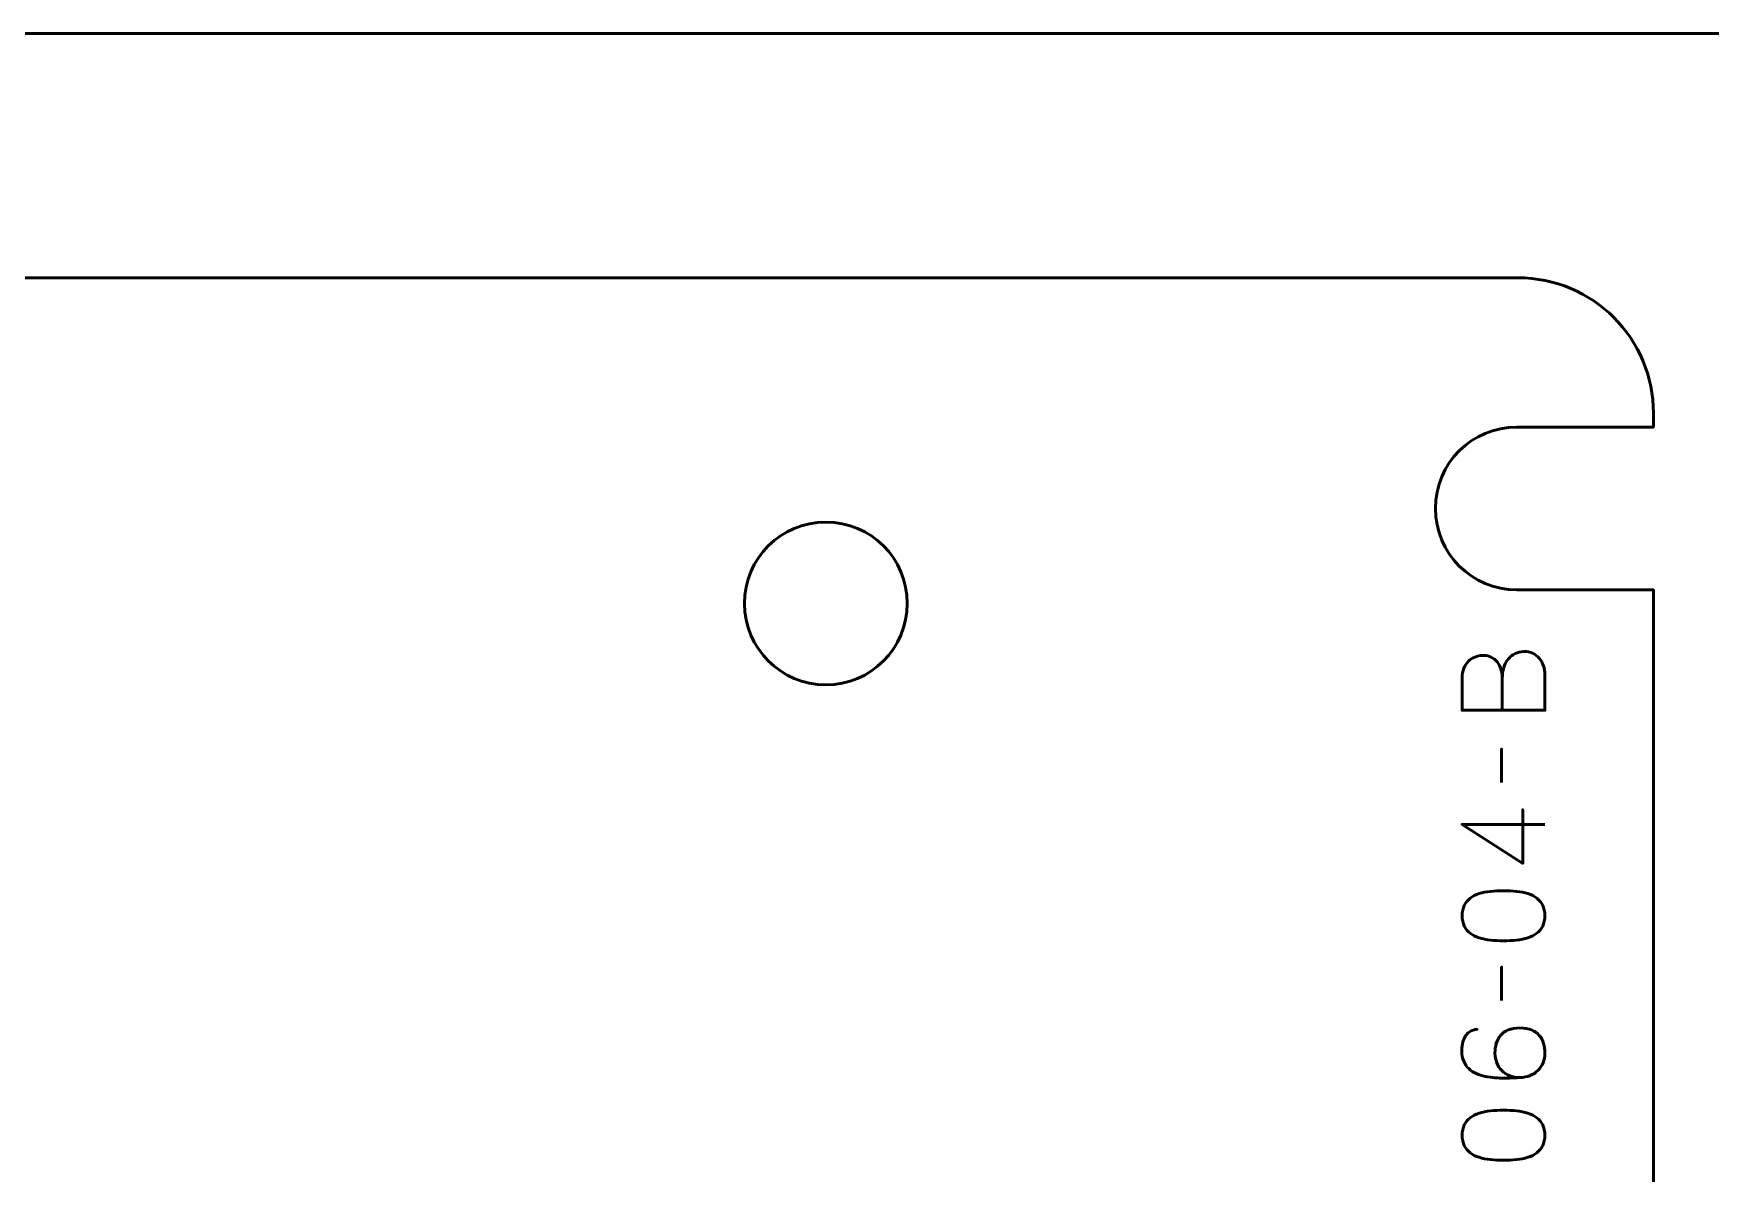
# Model space of a CAD drawing. Header units: centimetres. Extents: x -21 to 0, y -29.7 to 0.
# Drawn here: x -14.82 to -8.64, y -4.2 to 0 of the extents above; entities that cross this region are included whole.
import ezdxf

# ---------------------------------------------------------------- set-up
doc = ezdxf.new("R2010")
doc.units = ezdxf.units.CM
doc.header["$MEASUREMENT"] = 0
doc.layers.add('Layer 1', color=7, linetype='Continuous')

msp = doc.modelspace()

# ---------------------------------------------------------------- linework, layer by layer
at = {"layer": 'Layer 1', "lineweight": 53}
msp.add_ellipse((-11.9, -2.1), major_axis=(0, 0.3), ratio=1, dxfattribs=at)
at = {"layer": 'Layer 1', "color": 1, "lineweight": 53}
msp.add_open_spline([(-21.00003, -29.19995), (-21.00003, -29.19995), (-21.00003, -5.29992), (-21.00003, -5.29992), (-21.00003, -5.29992), (-21.00003, -5.21709), (-20.93286, -5.14992), (-20.85003, -5.14992), (-20.85003, -5.14992), (-20.7672, -5.14992), (-20.70003, -5.08275), (-20.70003, -4.99992), (-20.70003, -4.99992), (-20.70003, -4.91709), (-20.7672, -4.84992), (-20.85003, -4.84992), (-20.85003, -4.84992), (-20.93286, -4.84992), (-21.00003, -4.78275), (-21.00003, -4.69992), (-21.00003, -4.69992), (-21.00003, -4.61709), (-20.93286, -4.54992), (-20.85003, -4.54992), (-20.85003, -4.54992), (-20.7672, -4.54992), (-20.70003, -4.48275), (-20.70003, -4.39992), (-20.70003, -4.39992), (-20.70003, -4.31709), (-20.7672, -4.24992), (-20.85003, -4.24992), (-20.85003, -4.24992), (-20.93286, -4.24992), (-21.00003, -4.18275), (-21.00003, -4.09992), (-21.00003, -4.09992), (-21.00003, -4.01709), (-20.93286, -3.94992), (-20.85003, -3.94992), (-20.85003, -3.94992), (-20.7672, -3.94992), (-20.70003, -3.88275), (-20.70003, -3.79992), (-20.70003, -3.79992), (-20.70003, -3.71709), (-20.7672, -3.64992), (-20.85003, -3.64992), (-20.85003, -3.64992), (-20.93286, -3.64992), (-21.00003, -3.58275), (-21.00003, -3.49992), (-21.00003, -3.49992), (-21.00003, -3.41709), (-20.93286, -3.34992), (-20.85003, -3.34992), (-20.85003, -3.34992), (-20.7672, -3.34992), (-20.70003, -3.28275), (-20.70003, -3.19992), (-20.70003, -3.19992), (-20.70003, -3.11709), (-20.7672, -3.04992), (-20.85003, -3.04992), (-20.85003, -3.04992), (-20.93286, -3.04992), (-21.00003, -2.98275), (-21.00003, -2.89992), (-21.00003, -2.89992), (-21.00003, -2.81709), (-20.93286, -2.74992), (-20.85003, -2.74992), (-20.85003, -2.74992), (-20.7672, -2.74992), (-20.70003, -2.68275), (-20.70003, -2.59992), (-20.70003, -2.59992), (-20.70003, -2.51709), (-20.7672, -2.44992), (-20.85003, -2.44992), (-20.85003, -2.44992), (-20.93286, -2.44992), (-21.00003, -2.38275), (-21.00003, -2.29992), (-21.00003, -2.29992), (-21.00003, -2.21709), (-20.93286, -2.14992), (-20.85003, -2.14992), (-20.85003, -2.14992), (-20.7672, -2.14992), (-20.70003, -2.08275), (-20.70003, -1.99992), (-20.70003, -1.99992), (-20.70003, -1.91709), (-20.7672, -1.84992), (-20.85003, -1.84992), (-20.85003, -1.84992), (-20.93286, -1.84992), (-21.00003, -1.78275), (-21.00003, -1.69992), (-21.00003, -1.69992), (-21.00003, -1.61709), (-20.93286, -1.54992), (-20.85003, -1.54992), (-20.85003, -1.54992), (-20.7672, -1.54992), (-20.70003, -1.48275), (-20.70003, -1.39992), (-20.70003, -1.39992), (-20.70003, -1.31709), (-20.7672, -1.24992), (-20.85003, -1.24992), (-20.85003, -1.24992), (-20.93286, -1.24992), (-21.00003, -1.18275), (-21.00003, -1.09992), (-21.00003, -1.09992), (-21.00003, -1.09992), (-21.00003, -0.49992), (-21.00003, -0.49992), (-21.00003, -0.49992), (-21.00003, -0.22295), (-20.77694, 0.00004), (-20.49994, 0.00004), (-20.49994, 0.00004), (-20.49994, 0.00004), (-0.50008, 0.00004), (-0.50008, 0.00004), (-0.50008, 0.00004), (-0.22294, 0.00004), (0.00002, -0.22295), (0.00002, -0.49992), (0.00002, -0.49992), (0.00002, -0.49992), (0.00002, -29.19995), (0.00002, -29.19995), (0.00002, -29.19995), (0.00002, -29.47695), (-0.22294, -29.70004), (-0.50008, -29.70004), (-0.50008, -29.70004), (-0.50008, -29.70004), (-20.49994, -29.70004), (-20.49994, -29.70004), (-20.49994, -29.70004), (-20.77694, -29.70004), (-21.00003, -29.47695), (-21.00003, -29.19995)], degree=3, knots=[0, 0, 0, 0, 0.027027, 0.027027, 0.027027, 0.027027, 0.0540541, 0.0540541, 0.0540541, 0.0540541, 0.0810811, 0.0810811, 0.0810811, 0.0810811, 0.1081081, 0.1081081, 0.1081081, 0.1081081, 0.1351351, 0.1351351, 0.1351351, 0.1351351, 0.1621622, 0.1621622, 0.1621622, 0.1621622, 0.1891892, 0.1891892, 0.1891892, 0.1891892, 0.2162162, 0.2162162, 0.2162162, 0.2162162, 0.2432432, 0.2432432, 0.2432432, 0.2432432, 0.2702703, 0.2702703, 0.2702703, 0.2702703, 0.2972973, 0.2972973, 0.2972973, 0.2972973, 0.3243243, 0.3243243, 0.3243243, 0.3243243, 0.3513514, 0.3513514, 0.3513514, 0.3513514, 0.3783784, 0.3783784, 0.3783784, 0.3783784, 0.4054054, 0.4054054, 0.4054054, 0.4054054, 0.4324324, 0.4324324, 0.4324324, 0.4324324, 0.4594595, 0.4594595, 0.4594595, 0.4594595, 0.4864865, 0.4864865, 0.4864865, 0.4864865, 0.5135135, 0.5135135, 0.5135135, 0.5135135, 0.5405405, 0.5405405, 0.5405405, 0.5405405, 0.5675676, 0.5675676, 0.5675676, 0.5675676, 0.5945946, 0.5945946, 0.5945946, 0.5945946, 0.6216216, 0.6216216, 0.6216216, 0.6216216, 0.6486486, 0.6486486, 0.6486486, 0.6486486, 0.6756757, 0.6756757, 0.6756757, 0.6756757, 0.7027027, 0.7027027, 0.7027027, 0.7027027, 0.7297297, 0.7297297, 0.7297297, 0.7297297, 0.7567568, 0.7567568, 0.7567568, 0.7567568, 0.7837838, 0.7837838, 0.7837838, 0.7837838, 0.8108108, 0.8108108, 0.8108108, 0.8108108, 0.8378378, 0.8378378, 0.8378378, 0.8378378, 0.8648649, 0.8648649, 0.8648649, 0.8648649, 0.8918919, 0.8918919, 0.8918919, 0.8918919, 0.9189189, 0.9189189, 0.9189189, 0.9189189, 0.9459459, 0.9459459, 0.9459459, 0.9459459, 0.972973, 0.972973, 0.972973, 0.972973, 1, 1, 1, 1], dxfattribs=at)
at = {"layer": 'Layer 1', "color": 3, "lineweight": 53}
msp.add_open_spline([(-17.44996, -8.20001), (-17.44996, -8.20001), (-19.65006, -8.20001), (-19.65006, -8.20001), (-19.65006, -8.20001), (-19.92705, -8.20001), (-20.15001, -7.97692), (-20.15001, -7.69992), (-20.15001, -7.69992), (-20.15001, -7.69992), (-20.15001, -1.39995), (-20.15001, -1.39995), (-20.15001, -1.39995), (-20.15001, -1.12298), (-19.92705, -0.89999), (-19.65006, -0.89999), (-19.65006, -0.89999), (-19.65006, -0.89999), (-9.35009, -0.89999), (-9.35009, -0.89999), (-9.35009, -0.89999), (-9.07309, -0.89999), (-8.84999, -1.12298), (-8.84999, -1.39995), (-8.84999, -1.39995), (-8.84999, -1.39995), (-8.84999, -1.44998), (-8.84999, -1.44998), (-8.84999, -1.44998), (-8.84999, -1.44998), (-9.35366, -1.44998), (-9.35366, -1.44998), (-9.35366, -1.44998), (-9.51931, -1.44998), (-9.65366, -1.58433), (-9.65366, -1.74999), (-9.65366, -1.74999), (-9.65366, -1.91564), (-9.51931, -2.04998), (-9.35366, -2.04998), (-9.35366, -2.04998), (-9.35366, -2.04998), (-8.84999, -2.04998), (-8.84999, -2.04998), (-8.84999, -2.04998), (-8.84999, -2.04998), (-8.84999, -7.05002), (-8.84999, -7.05002), (-8.84999, -7.05002), (-8.84999, -7.05002), (-9.34618, -7.05002), (-9.34618, -7.05002), (-9.34618, -7.05002), (-9.51183, -7.05002), (-9.64618, -7.18437), (-9.64618, -7.35003), (-9.64618, -7.35003), (-9.64618, -7.51568), (-9.51183, -7.65002), (-9.34618, -7.65002), (-9.34618, -7.65002), (-9.34618, -7.65002), (-8.84999, -7.65002), (-8.84999, -7.65002), (-8.84999, -7.65002), (-8.84999, -7.65002), (-8.84999, -7.69992), (-8.84999, -7.69992), (-8.84999, -7.69992), (-8.84999, -7.97692), (-9.07309, -8.20001), (-9.35009, -8.20001), (-9.35009, -8.20001), (-9.35009, -8.20001), (-16.04996, -8.20001), (-16.04996, -8.20001), (-16.04996, -8.20001), (-16.04996, -8.20001), (-17.44996, -8.20001), (-17.44996, -8.20001)], degree=3, knots=[0, 0, 0, 0, 0.05, 0.05, 0.05, 0.05, 0.1, 0.1, 0.1, 0.1, 0.15, 0.15, 0.15, 0.15, 0.2, 0.2, 0.2, 0.2, 0.25, 0.25, 0.25, 0.25, 0.3, 0.3, 0.3, 0.3, 0.35, 0.35, 0.35, 0.35, 0.4, 0.4, 0.4, 0.4, 0.45, 0.45, 0.45, 0.45, 0.5, 0.5, 0.5, 0.5, 0.55, 0.55, 0.55, 0.55, 0.6, 0.6, 0.6, 0.6, 0.65, 0.65, 0.65, 0.65, 0.7, 0.7, 0.7, 0.7, 0.75, 0.75, 0.75, 0.75, 0.8, 0.8, 0.8, 0.8, 0.85, 0.85, 0.85, 0.85, 0.9, 0.9, 0.9, 0.9, 0.95, 0.95, 0.95, 0.95, 1, 1, 1, 1], dxfattribs=at)
at = {"layer": 'Layer 1', "color": 5, "lineweight": 53}
for points, knots in [([(-9.40738, -2.49347), (-9.40738, -2.49347), (-9.40738, -2.37621), (-9.40738, -2.37621), (-9.40738, -2.37621), (-9.40745, -2.36097), (-9.40956, -2.34799), (-9.41373, -2.33705), (-9.41373, -2.33705), (-9.41782, -2.32618), (-9.42339, -2.31737), (-9.43038, -2.31052), (-9.43038, -2.31052), (-9.43736, -2.30368), (-9.44526, -2.29874), (-9.45401, -2.29563), (-9.45401, -2.29563), (-9.46269, -2.2926), (-9.47172, -2.29119), (-9.48103, -2.29154), (-9.48103, -2.29154), (-9.49035, -2.29197), (-9.49938, -2.29394), (-9.5082, -2.29747), (-9.5082, -2.29747), (-9.51702, -2.30093), (-9.52499, -2.30615), (-9.53212, -2.31299), (-9.53212, -2.31299), (-9.53924, -2.31983), (-9.54489, -2.32837), (-9.54905, -2.33874), (-9.54905, -2.33874), (-9.55328, -2.34912), (-9.55547, -2.36132), (-9.55554, -2.37536), (-9.55554, -2.37536), (-9.55554, -2.37536), (-9.55554, -2.49347), (-9.55554, -2.49347), (-9.55554, -2.49347), (-9.55554, -2.49347), (-9.25032, -2.49347), (-9.25032, -2.49347), (-9.25032, -2.49347), (-9.25032, -2.49347), (-9.25032, -2.36351), (-9.25032, -2.36351), (-9.25032, -2.36351), (-9.25032, -2.35137), (-9.25208, -2.34008), (-9.25554, -2.32964), (-9.25554, -2.32964), (-9.25907, -2.3192), (-9.26408, -2.3101), (-9.27071, -2.3022), (-9.27071, -2.3022), (-9.27741, -2.29436), (-9.28546, -2.28823), (-9.29498, -2.28385), (-9.29498, -2.28385), (-9.30451, -2.27948), (-9.3153, -2.27722), (-9.32737, -2.27715), (-9.32737, -2.27715), (-9.3395, -2.27743), (-9.35044, -2.27997), (-9.36024, -2.28484), (-9.36024, -2.28484), (-9.37005, -2.28971), (-9.37845, -2.29648), (-9.38543, -2.30523), (-9.38543, -2.30523), (-9.39249, -2.31398), (-9.39792, -2.32442), (-9.40166, -2.33642), (-9.40166, -2.33642), (-9.4054, -2.34841), (-9.4073, -2.36167), (-9.40738, -2.37621), (-9.40738, -2.37621), (-9.4073, -2.36167), (-9.4054, -2.34841), (-9.40166, -2.33642), (-9.40166, -2.33642), (-9.39792, -2.32442), (-9.39249, -2.31398), (-9.38543, -2.30523), (-9.38543, -2.30523), (-9.37845, -2.29648), (-9.37005, -2.28971), (-9.36024, -2.28484), (-9.36024, -2.28484), (-9.35044, -2.27997), (-9.3395, -2.27743), (-9.32737, -2.27715), (-9.32737, -2.27715), (-9.3153, -2.27722), (-9.30451, -2.27948), (-9.29498, -2.28385), (-9.29498, -2.28385), (-9.28546, -2.28823), (-9.27741, -2.29436), (-9.27071, -2.3022), (-9.27071, -2.3022), (-9.26408, -2.3101), (-9.25907, -2.3192), (-9.25554, -2.32964), (-9.25554, -2.32964), (-9.25208, -2.34008), (-9.25032, -2.35137), (-9.25032, -2.36351), (-9.25032, -2.36351), (-9.25032, -2.36351), (-9.25032, -2.49347), (-9.25032, -2.49347), (-9.25032, -2.49347), (-9.25032, -2.49347), (-9.55554, -2.49347), (-9.55554, -2.49347), (-9.55554, -2.49347), (-9.55554, -2.49347), (-9.55554, -2.37536), (-9.55554, -2.37536), (-9.55554, -2.37536), (-9.55547, -2.36132), (-9.55328, -2.34912), (-9.54905, -2.33874), (-9.54905, -2.33874), (-9.54489, -2.32837), (-9.53924, -2.31983), (-9.53212, -2.31299), (-9.53212, -2.31299), (-9.52499, -2.30615), (-9.51702, -2.30093), (-9.5082, -2.29747), (-9.5082, -2.29747), (-9.49938, -2.29394), (-9.49035, -2.29197), (-9.48103, -2.29154), (-9.48103, -2.29154), (-9.47172, -2.29119), (-9.46269, -2.2926), (-9.45401, -2.29563), (-9.45401, -2.29563), (-9.44526, -2.29874), (-9.43736, -2.30368), (-9.43038, -2.31052), (-9.43038, -2.31052), (-9.42339, -2.31737), (-9.41782, -2.32618), (-9.41373, -2.33705), (-9.41373, -2.33705), (-9.40956, -2.34799), (-9.40745, -2.36097), (-9.40738, -2.37621), (-9.40738, -2.37621), (-9.40738, -2.37621), (-9.40738, -2.49347), (-9.40738, -2.49347)], [0, 0, 0, 0, 0.025, 0.025, 0.025, 0.025, 0.05, 0.05, 0.05, 0.05, 0.075, 0.075, 0.075, 0.075, 0.1, 0.1, 0.1, 0.1, 0.125, 0.125, 0.125, 0.125, 0.15, 0.15, 0.15, 0.15, 0.175, 0.175, 0.175, 0.175, 0.2, 0.2, 0.2, 0.2, 0.225, 0.225, 0.225, 0.225, 0.25, 0.25, 0.25, 0.25, 0.275, 0.275, 0.275, 0.275, 0.3, 0.3, 0.3, 0.3, 0.325, 0.325, 0.325, 0.325, 0.35, 0.35, 0.35, 0.35, 0.375, 0.375, 0.375, 0.375, 0.4, 0.4, 0.4, 0.4, 0.425, 0.425, 0.425, 0.425, 0.45, 0.45, 0.45, 0.45, 0.475, 0.475, 0.475, 0.475, 0.5, 0.5, 0.5, 0.5, 0.525, 0.525, 0.525, 0.525, 0.55, 0.55, 0.55, 0.55, 0.575, 0.575, 0.575, 0.575, 0.6, 0.6, 0.6, 0.6, 0.625, 0.625, 0.625, 0.625, 0.65, 0.65, 0.65, 0.65, 0.675, 0.675, 0.675, 0.675, 0.7, 0.7, 0.7, 0.7, 0.725, 0.725, 0.725, 0.725, 0.75, 0.75, 0.75, 0.75, 0.775, 0.775, 0.775, 0.775, 0.8, 0.8, 0.8, 0.8, 0.825, 0.825, 0.825, 0.825, 0.85, 0.85, 0.85, 0.85, 0.875, 0.875, 0.875, 0.875, 0.9, 0.9, 0.9, 0.9, 0.925, 0.925, 0.925, 0.925, 0.95, 0.95, 0.95, 0.95, 0.975, 0.975, 0.975, 0.975, 1, 1, 1, 1]), ([(-9.40992, -2.75932), (-9.40992, -2.75932), (-9.40992, -2.63613), (-9.40992, -2.63613), (-9.40992, -2.63613), (-9.40992, -2.63613), (-9.40992, -2.75932), (-9.40992, -2.75932)], [0, 0, 0, 0, 0.5, 0.5, 0.5, 0.5, 1, 1, 1, 1]), ([(-9.25032, -2.91426), (-9.25032, -2.91426), (-9.55554, -2.91426), (-9.55554, -2.91426), (-9.55554, -2.91426), (-9.55554, -2.91426), (-9.3316, -3.05819), (-9.3316, -3.05819), (-9.3316, -3.05819), (-9.3316, -3.05819), (-9.3316, -2.86007), (-9.3316, -2.86007), (-9.3316, -2.86007), (-9.3316, -2.86007), (-9.3316, -3.05819), (-9.3316, -3.05819), (-9.3316, -3.05819), (-9.3316, -3.05819), (-9.55554, -2.91426), (-9.55554, -2.91426), (-9.55554, -2.91426), (-9.55554, -2.91426), (-9.25032, -2.91426), (-9.25032, -2.91426)], [0, 0, 0, 0, 0.1666667, 0.1666667, 0.1666667, 0.1666667, 0.3333333, 0.3333333, 0.3333333, 0.3333333, 0.5, 0.5, 0.5, 0.5, 0.6666667, 0.6666667, 0.6666667, 0.6666667, 0.8333333, 0.8333333, 0.8333333, 0.8333333, 1, 1, 1, 1]), ([(-9.25032, -3.2508), (-9.25039, -3.23599), (-9.253, -3.22322), (-9.25808, -3.21256), (-9.25808, -3.21256), (-9.26316, -3.20198), (-9.27043, -3.19316), (-9.27967, -3.18611), (-9.27967, -3.18611), (-9.28898, -3.17912), (-9.29999, -3.17362), (-9.31269, -3.16953), (-9.31269, -3.16953), (-9.32539, -3.1655), (-9.33929, -3.16261), (-9.35453, -3.16099), (-9.35453, -3.16099), (-9.36977, -3.15929), (-9.38579, -3.15845), (-9.40272, -3.15852), (-9.40272, -3.15852), (-9.41958, -3.15845), (-9.4356, -3.15929), (-9.45077, -3.16099), (-9.45077, -3.16099), (-9.46594, -3.16261), (-9.47991, -3.1655), (-9.49261, -3.16953), (-9.49261, -3.16953), (-9.50524, -3.17362), (-9.51624, -3.17912), (-9.52563, -3.18611), (-9.52563, -3.18611), (-9.53494, -3.19316), (-9.54221, -3.20198), (-9.54729, -3.21256), (-9.54729, -3.21256), (-9.55244, -3.22322), (-9.55505, -3.23599), (-9.55512, -3.2508), (-9.55512, -3.2508), (-9.55505, -3.26562), (-9.55244, -3.27839), (-9.54729, -3.28905), (-9.54729, -3.28905), (-9.54221, -3.29963), (-9.53494, -3.30845), (-9.52563, -3.3155), (-9.52563, -3.3155), (-9.51624, -3.32249), (-9.50524, -3.32799), (-9.49261, -3.33208), (-9.49261, -3.33208), (-9.47991, -3.33611), (-9.46594, -3.339), (-9.45077, -3.34062), (-9.45077, -3.34062), (-9.4356, -3.34231), (-9.41958, -3.34316), (-9.40272, -3.34309), (-9.40272, -3.34309), (-9.38579, -3.34316), (-9.36977, -3.34231), (-9.35453, -3.34062), (-9.35453, -3.34062), (-9.33929, -3.339), (-9.32539, -3.33611), (-9.31269, -3.33208), (-9.31269, -3.33208), (-9.29999, -3.32799), (-9.28898, -3.32249), (-9.27967, -3.3155), (-9.27967, -3.3155), (-9.27043, -3.30845), (-9.26316, -3.29963), (-9.25808, -3.28905), (-9.25808, -3.28905), (-9.253, -3.27839), (-9.25039, -3.26562), (-9.25032, -3.2508)], [0, 0, 0, 0, 0.05, 0.05, 0.05, 0.05, 0.1, 0.1, 0.1, 0.1, 0.15, 0.15, 0.15, 0.15, 0.2, 0.2, 0.2, 0.2, 0.25, 0.25, 0.25, 0.25, 0.3, 0.3, 0.3, 0.3, 0.35, 0.35, 0.35, 0.35, 0.4, 0.4, 0.4, 0.4, 0.45, 0.45, 0.45, 0.45, 0.5, 0.5, 0.5, 0.5, 0.55, 0.55, 0.55, 0.55, 0.6, 0.6, 0.6, 0.6, 0.65, 0.65, 0.65, 0.65, 0.7, 0.7, 0.7, 0.7, 0.75, 0.75, 0.75, 0.75, 0.8, 0.8, 0.8, 0.8, 0.85, 0.85, 0.85, 0.85, 0.9, 0.9, 0.9, 0.9, 0.95, 0.95, 0.95, 0.95, 1, 1, 1, 1]), ([(-9.25032, -3.2508), (-9.25039, -3.23599), (-9.253, -3.22322), (-9.25808, -3.21256), (-9.25808, -3.21256), (-9.26316, -3.20198), (-9.27043, -3.19316), (-9.27967, -3.18611), (-9.27967, -3.18611), (-9.28898, -3.17912), (-9.29999, -3.17362), (-9.31269, -3.16953), (-9.31269, -3.16953), (-9.32539, -3.1655), (-9.33929, -3.16261), (-9.35453, -3.16099), (-9.35453, -3.16099), (-9.36977, -3.15929), (-9.38579, -3.15845), (-9.40272, -3.15852), (-9.40272, -3.15852), (-9.41958, -3.15845), (-9.4356, -3.15929), (-9.45077, -3.16099), (-9.45077, -3.16099), (-9.46594, -3.16261), (-9.47991, -3.1655), (-9.49261, -3.16953), (-9.49261, -3.16953), (-9.50524, -3.17362), (-9.51624, -3.17912), (-9.52563, -3.18611), (-9.52563, -3.18611), (-9.53494, -3.19316), (-9.54221, -3.20198), (-9.54729, -3.21256), (-9.54729, -3.21256), (-9.55244, -3.22322), (-9.55505, -3.23599), (-9.55512, -3.2508), (-9.55512, -3.2508), (-9.55505, -3.26562), (-9.55244, -3.27839), (-9.54729, -3.28905), (-9.54729, -3.28905), (-9.54221, -3.29963), (-9.53494, -3.30845), (-9.52563, -3.3155), (-9.52563, -3.3155), (-9.51624, -3.32249), (-9.50524, -3.32799), (-9.49261, -3.33208), (-9.49261, -3.33208), (-9.47991, -3.33611), (-9.46594, -3.339), (-9.45077, -3.34062), (-9.45077, -3.34062), (-9.4356, -3.34231), (-9.41958, -3.34316), (-9.40272, -3.34309), (-9.40272, -3.34309), (-9.38579, -3.34316), (-9.36977, -3.34231), (-9.35453, -3.34062), (-9.35453, -3.34062), (-9.33929, -3.339), (-9.32539, -3.33611), (-9.31269, -3.33208), (-9.31269, -3.33208), (-9.29999, -3.32799), (-9.28898, -3.32249), (-9.27967, -3.3155), (-9.27967, -3.3155), (-9.27043, -3.30845), (-9.26316, -3.29963), (-9.25808, -3.28905), (-9.25808, -3.28905), (-9.253, -3.27839), (-9.25039, -3.26562), (-9.25032, -3.2508)], [0, 0, 0, 0, 0.05, 0.05, 0.05, 0.05, 0.1, 0.1, 0.1, 0.1, 0.15, 0.15, 0.15, 0.15, 0.2, 0.2, 0.2, 0.2, 0.25, 0.25, 0.25, 0.25, 0.3, 0.3, 0.3, 0.3, 0.35, 0.35, 0.35, 0.35, 0.4, 0.4, 0.4, 0.4, 0.45, 0.45, 0.45, 0.45, 0.5, 0.5, 0.5, 0.5, 0.55, 0.55, 0.55, 0.55, 0.6, 0.6, 0.6, 0.6, 0.65, 0.65, 0.65, 0.65, 0.7, 0.7, 0.7, 0.7, 0.75, 0.75, 0.75, 0.75, 0.8, 0.8, 0.8, 0.8, 0.85, 0.85, 0.85, 0.85, 0.9, 0.9, 0.9, 0.9, 0.95, 0.95, 0.95, 0.95, 1, 1, 1, 1]), ([(-9.40992, -3.56322), (-9.40992, -3.56322), (-9.40992, -3.44003), (-9.40992, -3.44003), (-9.40992, -3.44003), (-9.40992, -3.44003), (-9.40992, -3.56322), (-9.40992, -3.56322)], [0, 0, 0, 0, 0.5, 0.5, 0.5, 0.5, 1, 1, 1, 1]), ([(-9.34218, -3.84727), (-9.35601, -3.8472), (-9.3685, -3.84495), (-9.37972, -3.84043), (-9.37972, -3.84043), (-9.39101, -3.83599), (-9.40067, -3.82971), (-9.40872, -3.82159), (-9.40872, -3.82159), (-9.41683, -3.81355), (-9.42304, -3.80402), (-9.42741, -3.79316), (-9.42741, -3.79316), (-9.43179, -3.78229), (-9.43397, -3.77037), (-9.43405, -3.75753), (-9.43405, -3.75753), (-9.43412, -3.74462), (-9.43249, -3.73255), (-9.42925, -3.72133), (-9.42925, -3.72133), (-9.42607, -3.71011), (-9.42085, -3.70031), (-9.41365, -3.69177), (-9.41365, -3.69177), (-9.40653, -3.68323), (-9.39707, -3.67653), (-9.38529, -3.67173), (-9.38529, -3.67173), (-9.37351, -3.66694), (-9.35919, -3.66447), (-9.34218, -3.6644), (-9.34218, -3.6644), (-9.32518, -3.66447), (-9.31086, -3.66694), (-9.29907, -3.67173), (-9.29907, -3.67173), (-9.28729, -3.67653), (-9.27784, -3.68323), (-9.27071, -3.69177), (-9.27071, -3.69177), (-9.26351, -3.70031), (-9.25829, -3.71011), (-9.25512, -3.72133), (-9.25512, -3.72133), (-9.25187, -3.73255), (-9.25025, -3.74462), (-9.25032, -3.75753), (-9.25032, -3.75753), (-9.25039, -3.77037), (-9.25258, -3.78215), (-9.25695, -3.79295), (-9.25695, -3.79295), (-9.26133, -3.80367), (-9.26754, -3.81298), (-9.27558, -3.82096), (-9.27558, -3.82096), (-9.28369, -3.82893), (-9.29336, -3.83521), (-9.30458, -3.83972), (-9.30458, -3.83972), (-9.31587, -3.84431), (-9.32835, -3.84678), (-9.34218, -3.84727), (-9.34218, -3.84727), (-9.34917, -3.84756), (-9.35749, -3.84791), (-9.36716, -3.8484), (-9.36716, -3.8484), (-9.3769, -3.8489), (-9.38748, -3.84918), (-9.39884, -3.84925), (-9.39884, -3.84925), (-9.41027, -3.84932), (-9.42205, -3.84897), (-9.43412, -3.84805), (-9.43412, -3.84805), (-9.44625, -3.8472), (-9.45818, -3.84551), (-9.46989, -3.84304), (-9.46989, -3.84304), (-9.48167, -3.84057), (-9.49275, -3.83704), (-9.50312, -3.83239), (-9.50312, -3.83239), (-9.51349, -3.82773), (-9.52266, -3.82173), (-9.53064, -3.81432), (-9.53064, -3.81432), (-9.53861, -3.80685), (-9.54489, -3.79774), (-9.54947, -3.78695), (-9.54947, -3.78695), (-9.55399, -3.77615), (-9.55632, -3.76338), (-9.55639, -3.74864), (-9.55639, -3.74864), (-9.55632, -3.7358), (-9.55505, -3.72493), (-9.55258, -3.7159), (-9.55258, -3.7159), (-9.55011, -3.70687), (-9.54679, -3.69946), (-9.5427, -3.69353), (-9.5427, -3.69353), (-9.53854, -3.68768), (-9.53402, -3.68302), (-9.52901, -3.67964), (-9.52901, -3.67964), (-9.52407, -3.67625), (-9.51906, -3.67371), (-9.51405, -3.67216), (-9.51405, -3.67216), (-9.50905, -3.67053), (-9.50439, -3.66948), (-9.50008, -3.66905), (-9.50008, -3.66905), (-9.50439, -3.66948), (-9.50905, -3.67053), (-9.51405, -3.67216), (-9.51405, -3.67216), (-9.51906, -3.67371), (-9.52407, -3.67625), (-9.52901, -3.67964), (-9.52901, -3.67964), (-9.53402, -3.68302), (-9.53854, -3.68768), (-9.5427, -3.69353), (-9.5427, -3.69353), (-9.54679, -3.69946), (-9.55011, -3.70687), (-9.55258, -3.7159), (-9.55258, -3.7159), (-9.55505, -3.72493), (-9.55632, -3.7358), (-9.55639, -3.74864), (-9.55639, -3.74864), (-9.55632, -3.76338), (-9.55399, -3.77615), (-9.54947, -3.78695), (-9.54947, -3.78695), (-9.54489, -3.79774), (-9.53861, -3.80685), (-9.53064, -3.81432), (-9.53064, -3.81432), (-9.52266, -3.82173), (-9.51349, -3.82773), (-9.50312, -3.83239), (-9.50312, -3.83239), (-9.49275, -3.83704), (-9.48167, -3.84057), (-9.46989, -3.84304), (-9.46989, -3.84304), (-9.45818, -3.84551), (-9.44625, -3.8472), (-9.43412, -3.84805), (-9.43412, -3.84805), (-9.42205, -3.84897), (-9.41027, -3.84932), (-9.39884, -3.84925), (-9.39884, -3.84925), (-9.38748, -3.84918), (-9.3769, -3.8489), (-9.36716, -3.8484), (-9.36716, -3.8484), (-9.35749, -3.84791), (-9.34917, -3.84756), (-9.34218, -3.84727), (-9.34218, -3.84727), (-9.32835, -3.84678), (-9.31587, -3.84431), (-9.30458, -3.83972), (-9.30458, -3.83972), (-9.29336, -3.83521), (-9.28369, -3.82893), (-9.27558, -3.82096), (-9.27558, -3.82096), (-9.26754, -3.81298), (-9.26133, -3.80367), (-9.25695, -3.79295), (-9.25695, -3.79295), (-9.25258, -3.78215), (-9.25039, -3.77037), (-9.25032, -3.75753), (-9.25032, -3.75753), (-9.25025, -3.74462), (-9.25187, -3.73255), (-9.25512, -3.72133), (-9.25512, -3.72133), (-9.25829, -3.71011), (-9.26351, -3.70031), (-9.27071, -3.69177), (-9.27071, -3.69177), (-9.27784, -3.68323), (-9.28729, -3.67653), (-9.29907, -3.67173), (-9.29907, -3.67173), (-9.31086, -3.66694), (-9.32518, -3.66447), (-9.34218, -3.6644), (-9.34218, -3.6644), (-9.35919, -3.66447), (-9.37351, -3.66694), (-9.38529, -3.67173), (-9.38529, -3.67173), (-9.39707, -3.67653), (-9.40653, -3.68323), (-9.41365, -3.69177), (-9.41365, -3.69177), (-9.42085, -3.70031), (-9.42607, -3.71011), (-9.42925, -3.72133), (-9.42925, -3.72133), (-9.43249, -3.73255), (-9.43412, -3.74462), (-9.43405, -3.75753), (-9.43405, -3.75753), (-9.43397, -3.77037), (-9.43179, -3.78229), (-9.42741, -3.79316), (-9.42741, -3.79316), (-9.42304, -3.80402), (-9.41683, -3.81355), (-9.40872, -3.82159), (-9.40872, -3.82159), (-9.40067, -3.82971), (-9.39101, -3.83599), (-9.37972, -3.84043), (-9.37972, -3.84043), (-9.3685, -3.84495), (-9.35601, -3.8472), (-9.34218, -3.84727)], [0, 0, 0, 0, 0.0172414, 0.0172414, 0.0172414, 0.0172414, 0.0344828, 0.0344828, 0.0344828, 0.0344828, 0.0517241, 0.0517241, 0.0517241, 0.0517241, 0.0689655, 0.0689655, 0.0689655, 0.0689655, 0.0862069, 0.0862069, 0.0862069, 0.0862069, 0.1034483, 0.1034483, 0.1034483, 0.1034483, 0.1206897, 0.1206897, 0.1206897, 0.1206897, 0.137931, 0.137931, 0.137931, 0.137931, 0.1551724, 0.1551724, 0.1551724, 0.1551724, 0.1724138, 0.1724138, 0.1724138, 0.1724138, 0.1896552, 0.1896552, 0.1896552, 0.1896552, 0.2068966, 0.2068966, 0.2068966, 0.2068966, 0.2241379, 0.2241379, 0.2241379, 0.2241379, 0.2413793, 0.2413793, 0.2413793, 0.2413793, 0.2586207, 0.2586207, 0.2586207, 0.2586207, 0.2758621, 0.2758621, 0.2758621, 0.2758621, 0.2931034, 0.2931034, 0.2931034, 0.2931034, 0.3103448, 0.3103448, 0.3103448, 0.3103448, 0.3275862, 0.3275862, 0.3275862, 0.3275862, 0.3448276, 0.3448276, 0.3448276, 0.3448276, 0.362069, 0.362069, 0.362069, 0.362069, 0.3793103, 0.3793103, 0.3793103, 0.3793103, 0.3965517, 0.3965517, 0.3965517, 0.3965517, 0.4137931, 0.4137931, 0.4137931, 0.4137931, 0.4310345, 0.4310345, 0.4310345, 0.4310345, 0.4482759, 0.4482759, 0.4482759, 0.4482759, 0.4655172, 0.4655172, 0.4655172, 0.4655172, 0.4827586, 0.4827586, 0.4827586, 0.4827586, 0.5, 0.5, 0.5, 0.5, 0.5172414, 0.5172414, 0.5172414, 0.5172414, 0.5344828, 0.5344828, 0.5344828, 0.5344828, 0.5517241, 0.5517241, 0.5517241, 0.5517241, 0.5689655, 0.5689655, 0.5689655, 0.5689655, 0.5862069, 0.5862069, 0.5862069, 0.5862069, 0.6034483, 0.6034483, 0.6034483, 0.6034483, 0.6206897, 0.6206897, 0.6206897, 0.6206897, 0.637931, 0.637931, 0.637931, 0.637931, 0.6551724, 0.6551724, 0.6551724, 0.6551724, 0.6724138, 0.6724138, 0.6724138, 0.6724138, 0.6896552, 0.6896552, 0.6896552, 0.6896552, 0.7068966, 0.7068966, 0.7068966, 0.7068966, 0.7241379, 0.7241379, 0.7241379, 0.7241379, 0.7413793, 0.7413793, 0.7413793, 0.7413793, 0.7586207, 0.7586207, 0.7586207, 0.7586207, 0.7758621, 0.7758621, 0.7758621, 0.7758621, 0.7931034, 0.7931034, 0.7931034, 0.7931034, 0.8103448, 0.8103448, 0.8103448, 0.8103448, 0.8275862, 0.8275862, 0.8275862, 0.8275862, 0.8448276, 0.8448276, 0.8448276, 0.8448276, 0.862069, 0.862069, 0.862069, 0.862069, 0.8793103, 0.8793103, 0.8793103, 0.8793103, 0.8965517, 0.8965517, 0.8965517, 0.8965517, 0.9137931, 0.9137931, 0.9137931, 0.9137931, 0.9310345, 0.9310345, 0.9310345, 0.9310345, 0.9482759, 0.9482759, 0.9482759, 0.9482759, 0.9655172, 0.9655172, 0.9655172, 0.9655172, 0.9827586, 0.9827586, 0.9827586, 0.9827586, 1, 1, 1, 1]), ([(-9.25032, -4.05978), (-9.25039, -4.04497), (-9.253, -4.0322), (-9.25808, -4.02154), (-9.25808, -4.02154), (-9.26316, -4.01096), (-9.27043, -4.00214), (-9.27967, -3.99509), (-9.27967, -3.99509), (-9.28898, -3.9881), (-9.29999, -3.9826), (-9.31269, -3.97851), (-9.31269, -3.97851), (-9.32539, -3.97448), (-9.33929, -3.97159), (-9.35453, -3.96997), (-9.35453, -3.96997), (-9.36977, -3.96827), (-9.38579, -3.96743), (-9.40272, -3.9675), (-9.40272, -3.9675), (-9.41958, -3.96743), (-9.4356, -3.96827), (-9.45077, -3.96997), (-9.45077, -3.96997), (-9.46594, -3.97159), (-9.47991, -3.97448), (-9.49261, -3.97851), (-9.49261, -3.97851), (-9.50524, -3.9826), (-9.51624, -3.9881), (-9.52563, -3.99509), (-9.52563, -3.99509), (-9.53494, -4.00214), (-9.54221, -4.01096), (-9.54729, -4.02154), (-9.54729, -4.02154), (-9.55244, -4.0322), (-9.55505, -4.04497), (-9.55512, -4.05978), (-9.55512, -4.05978), (-9.55505, -4.0746), (-9.55244, -4.08737), (-9.54729, -4.09803), (-9.54729, -4.09803), (-9.54221, -4.10861), (-9.53494, -4.11743), (-9.52563, -4.12448), (-9.52563, -4.12448), (-9.51624, -4.13147), (-9.50524, -4.13697), (-9.49261, -4.14106), (-9.49261, -4.14106), (-9.47991, -4.14509), (-9.46594, -4.14798), (-9.45077, -4.1496), (-9.45077, -4.1496), (-9.4356, -4.15129), (-9.41958, -4.15214), (-9.40272, -4.15207), (-9.40272, -4.15207), (-9.38579, -4.15214), (-9.36977, -4.15129), (-9.35453, -4.1496), (-9.35453, -4.1496), (-9.33929, -4.14798), (-9.32539, -4.14509), (-9.31269, -4.14106), (-9.31269, -4.14106), (-9.29999, -4.13697), (-9.28898, -4.13147), (-9.27967, -4.12448), (-9.27967, -4.12448), (-9.27043, -4.11743), (-9.26316, -4.10861), (-9.25808, -4.09803), (-9.25808, -4.09803), (-9.253, -4.08737), (-9.25039, -4.0746), (-9.25032, -4.05978)], [0, 0, 0, 0, 0.05, 0.05, 0.05, 0.05, 0.1, 0.1, 0.1, 0.1, 0.15, 0.15, 0.15, 0.15, 0.2, 0.2, 0.2, 0.2, 0.25, 0.25, 0.25, 0.25, 0.3, 0.3, 0.3, 0.3, 0.35, 0.35, 0.35, 0.35, 0.4, 0.4, 0.4, 0.4, 0.45, 0.45, 0.45, 0.45, 0.5, 0.5, 0.5, 0.5, 0.55, 0.55, 0.55, 0.55, 0.6, 0.6, 0.6, 0.6, 0.65, 0.65, 0.65, 0.65, 0.7, 0.7, 0.7, 0.7, 0.75, 0.75, 0.75, 0.75, 0.8, 0.8, 0.8, 0.8, 0.85, 0.85, 0.85, 0.85, 0.9, 0.9, 0.9, 0.9, 0.95, 0.95, 0.95, 0.95, 1, 1, 1, 1]), ([(-9.25032, -4.05978), (-9.25039, -4.04497), (-9.253, -4.0322), (-9.25808, -4.02154), (-9.25808, -4.02154), (-9.26316, -4.01096), (-9.27043, -4.00214), (-9.27967, -3.99509), (-9.27967, -3.99509), (-9.28898, -3.9881), (-9.29999, -3.9826), (-9.31269, -3.97851), (-9.31269, -3.97851), (-9.32539, -3.97448), (-9.33929, -3.97159), (-9.35453, -3.96997), (-9.35453, -3.96997), (-9.36977, -3.96827), (-9.38579, -3.96743), (-9.40272, -3.9675), (-9.40272, -3.9675), (-9.41958, -3.96743), (-9.4356, -3.96827), (-9.45077, -3.96997), (-9.45077, -3.96997), (-9.46594, -3.97159), (-9.47991, -3.97448), (-9.49261, -3.97851), (-9.49261, -3.97851), (-9.50524, -3.9826), (-9.51624, -3.9881), (-9.52563, -3.99509), (-9.52563, -3.99509), (-9.53494, -4.00214), (-9.54221, -4.01096), (-9.54729, -4.02154), (-9.54729, -4.02154), (-9.55244, -4.0322), (-9.55505, -4.04497), (-9.55512, -4.05978), (-9.55512, -4.05978), (-9.55505, -4.0746), (-9.55244, -4.08737), (-9.54729, -4.09803), (-9.54729, -4.09803), (-9.54221, -4.10861), (-9.53494, -4.11743), (-9.52563, -4.12448), (-9.52563, -4.12448), (-9.51624, -4.13147), (-9.50524, -4.13697), (-9.49261, -4.14106), (-9.49261, -4.14106), (-9.47991, -4.14509), (-9.46594, -4.14798), (-9.45077, -4.1496), (-9.45077, -4.1496), (-9.4356, -4.15129), (-9.41958, -4.15214), (-9.40272, -4.15207), (-9.40272, -4.15207), (-9.38579, -4.15214), (-9.36977, -4.15129), (-9.35453, -4.1496), (-9.35453, -4.1496), (-9.33929, -4.14798), (-9.32539, -4.14509), (-9.31269, -4.14106), (-9.31269, -4.14106), (-9.29999, -4.13697), (-9.28898, -4.13147), (-9.27967, -4.12448), (-9.27967, -4.12448), (-9.27043, -4.11743), (-9.26316, -4.10861), (-9.25808, -4.09803), (-9.25808, -4.09803), (-9.253, -4.08737), (-9.25039, -4.0746), (-9.25032, -4.05978)], [0, 0, 0, 0, 0.05, 0.05, 0.05, 0.05, 0.1, 0.1, 0.1, 0.1, 0.15, 0.15, 0.15, 0.15, 0.2, 0.2, 0.2, 0.2, 0.25, 0.25, 0.25, 0.25, 0.3, 0.3, 0.3, 0.3, 0.35, 0.35, 0.35, 0.35, 0.4, 0.4, 0.4, 0.4, 0.45, 0.45, 0.45, 0.45, 0.5, 0.5, 0.5, 0.5, 0.55, 0.55, 0.55, 0.55, 0.6, 0.6, 0.6, 0.6, 0.65, 0.65, 0.65, 0.65, 0.7, 0.7, 0.7, 0.7, 0.75, 0.75, 0.75, 0.75, 0.8, 0.8, 0.8, 0.8, 0.85, 0.85, 0.85, 0.85, 0.9, 0.9, 0.9, 0.9, 0.95, 0.95, 0.95, 0.95, 1, 1, 1, 1])]:
    msp.add_open_spline(points, degree=3, knots=knots, dxfattribs=at)

doc.saveas('drawing.dxf')
